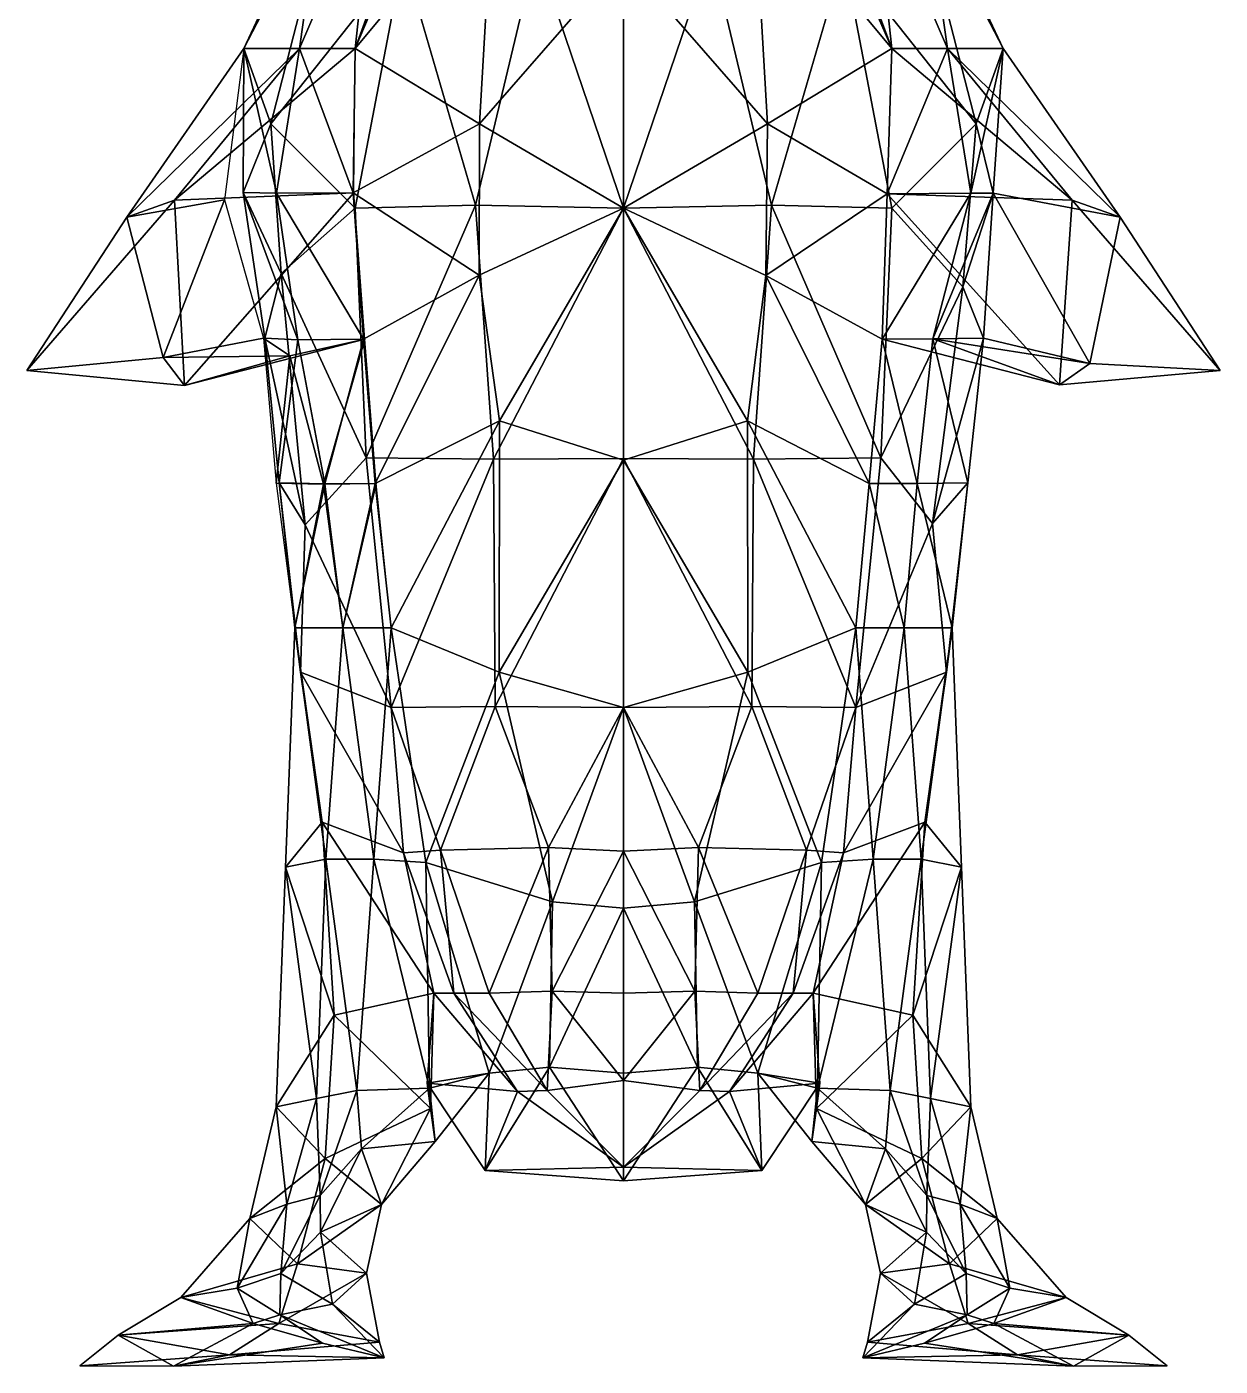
# Model space of a CAD drawing. Extents: x -5 to 5, y -8 to 10.
# Drawn here: x -4.98 to 4.98, y -7.99 to 3.18 of the extents above; entities that cross this region are included whole.
import ezdxf

# ---------------------------------------------------------------- set-up
doc = ezdxf.new("R2010")
doc.units = 0
doc.layers.add('1', color=2, linetype='CONTINUOUS')

msp = doc.modelspace()

# ---------------------------------------------------------------- linework, layer by layer
at = {"layer": '1', "color": 168}
for points in [[(-3.166667, 3, 0.333333), (-2.501215, 4.419261, 0.485037), (-2.399944, 4.477652, -0.562619)], [(-3.166667, 3, 0.333333), (-2.399944, 4.477652, -0.562619), (-2.941112, 2.370348, -1.095769)], [(-2.399944, 4.477652, -0.562619), (-1.837662, 3.764148, -1.928), (-2.941112, 2.370348, -1.095769)], [(2.941878, 2.370638, -1.095975), (1.837209, 3.764122, -1.927844), (2.400006, 4.477788, -0.562401)], [(3.166667, 3, 0.333333), (2.941878, 2.370638, -1.095975), (2.400006, 4.477788, -0.562401)], [(3.166667, 3, 0.333333), (2.400006, 4.477788, -0.562401), (2.500601, 4.419107, 0.485162)], [(-3.166667, 3, 0.333333), (-2.702919, 3, 1.178511), (-2.501215, 4.419261, 0.485037)], [(-2.239172, 3, 2.023689), (-2.082947, 4.441664, 1.402242), (-2.702919, 3, 1.178511)], [(-2.082947, 4.441664, 1.402242), (-2.501215, 4.419261, 0.485037), (-2.702919, 3, 1.178511)], [(-2.239172, 3, 2.023689), (-1.726465, 4.407849, 1.847211), (-2.082947, 4.441664, 1.402242)], [(2.239172, 3, 2.023689), (2.083221, 4.441751, 1.402607), (1.713165, 4.406116, 1.847579)], [(2.239172, 3, 2.023689), (2.702919, 3, 1.178511), (2.083221, 4.441751, 1.402607)], [(2.702919, 3, 1.178511), (2.500601, 4.419107, 0.485162), (2.083221, 4.441751, 1.402607)], [(3.166667, 3, 0.333333), (2.500601, 4.419107, 0.485162), (2.702919, 3, 1.178511)], [(-1.233493, 1.691542, -3.081655), (-1.837662, 3.764148, -1.928), (-0.729344, 3.814602, -2.609039)], [(0, 1.666667, -3.333333), (-1.233493, 1.691542, -3.081655), (-0.729344, 3.814602, -2.609039)], [(0, 1.666667, -3.333333), (-0.729344, 3.814602, -2.609039), (0, 3.755375, -2.722483)], [(0, 1.666667, -3.333333), (0.729344, 3.814602, -2.609039), (1.233202, 1.691648, -3.081416)], [(0, 1.666667, -3.333333), (0, 3.755375, -2.722483), (0.729344, 3.814602, -2.609039)], [(1.837209, 3.764122, -1.927844), (1.233202, 1.691648, -3.081416), (0.729344, 3.814602, -2.609039)], [(-2.239172, 1.666667, -2.357023), (-2.941112, 2.370348, -1.095769), (-1.837662, 3.764148, -1.928)], [(-2.239172, 1.666667, -2.357023), (-1.837662, 3.764148, -1.928), (-1.233493, 1.691542, -3.081655)], [(2.239172, 1.666667, -2.357023), (1.233202, 1.691648, -3.081416), (1.837209, 3.764122, -1.927844)], [(2.239172, 1.666667, -2.357023), (1.837209, 3.764122, -1.927844), (2.941878, 2.370638, -1.095975)], [(-3.166667, 3, 0.333333), (-3.328749, 1.736732, 0.287443), (-4.14135, 1.590813, 0.874045)], [(-3.166667, 3, 0.333333), (-4.14135, 1.590813, 0.874045), (-2.702919, 3, 1.178511)], [(-3.744084, 1.732479, 1.588561), (-2.702919, 3, 1.178511), (-4.14135, 1.590813, 0.874045)], [(-2.239172, 3, 2.023689), (-2.702919, 3, 1.178511), (-3.744084, 1.732479, 1.588561)], [(-2.239172, 3, 2.023689), (-3.744084, 1.732479, 1.588561), (-2.249846, 1.79372, 2.047014)], [(-3.166667, 3, 0.333333), (-3.171978, 1.797814, 0.336187), (-2.89564, 1.79055, 1.201447)], [(-3.166667, 3, 0.333333), (-2.941112, 2.370348, -1.095769), (-3.171978, 1.797814, 0.336187)], [(-3.166667, 3, 0.333333), (-2.89564, 1.79055, 1.201447), (-2.702919, 3, 1.178511)], [(-2.254863, 1.793861, 2.052178), (-2.702919, 3, 1.178511), (-2.89564, 1.79055, 1.201447)], [(-2.239172, 3, 2.023689), (-2.702919, 3, 1.178511), (-2.254863, 1.793861, 2.052178)], [(2.239172, 3, 2.023689), (2.19847, 1.78701, 1.987025), (3.743687, 1.732378, 1.588012)], [(2.239172, 3, 2.023689), (2.19847, 1.78701, 1.987025), (2.702919, 3, 1.178511)], [(2.702919, 3, 1.178511), (2.19847, 1.78701, 1.987025), (2.898139, 1.790659, 1.203517)], [(2.239172, 3, 2.023689), (3.743687, 1.732378, 1.588012), (2.702919, 3, 1.178511)], [(3.166667, 3, 0.333333), (2.702919, 3, 1.178511), (4.141351, 1.590712, 0.873818)], [(4.141351, 1.590712, 0.873818), (2.702919, 3, 1.178511), (3.743687, 1.732378, 1.588012)], [(3.166667, 3, 0.333333), (2.702919, 3, 1.178511), (2.898139, 1.790659, 1.203517)], [(3.166667, 3, 0.333333), (2.898139, 1.790659, 1.203517), (3.084453, 1.790872, 0.336718)], [(3.166667, 3, 0.333333), (3.084453, 1.790872, 0.336718), (2.941878, 2.370638, -1.095975)], [(3.166667, 3, 0.333333), (4.141351, 1.590712, 0.873818), (3.084453, 1.790872, 0.336718)], [(-3.171978, 1.797814, 0.336187), (-2.941112, 2.370348, -1.095769), (-2.856488, 1.12085, -1.092337)], [(-2.239172, 1.666667, -2.357023), (-2.856488, 1.12085, -1.092337), (-2.941112, 2.370348, -1.095769)], [(2.239172, 1.666667, -2.357023), (2.941878, 2.370638, -1.095975), (2.830811, 1.011269, -1.115953)], [(2.941878, 2.370638, -1.095975), (3.084453, 1.790872, 0.336718), (2.830811, 1.011269, -1.115953)], [(-3.663012, 0.1876, 1.756313), (-2.249846, 1.79372, 2.047014), (-3.744084, 1.732479, 1.588561)], [(-2.157768, 0.57402, 1.950361), (-2.249846, 1.79372, 2.047014), (-3.663012, 0.1876, 1.756313)], [(-2.991317, 0.582396, 0.339979), (-2.716744, 0.566955, 1.199496), (-3.171978, 1.797814, 0.336187)], [(-2.89564, 1.79055, 1.201447), (-3.171978, 1.797814, 0.336187), (-2.716744, 0.566955, 1.199496)], [(-2.991317, 0.582396, 0.339979), (-3.171978, 1.797814, 0.336187), (-2.856488, 1.12085, -1.092337)], [(-2.168383, 0.574239, 1.962319), (-2.254863, 1.793861, 2.052178), (-2.89564, 1.79055, 1.201447)], [(-2.168383, 0.574239, 1.962319), (-2.89564, 1.79055, 1.201447), (-2.716744, 0.566955, 1.199496)], [(2.157768, 0.57402, 1.950361), (2.898139, 1.790659, 1.203517), (2.19847, 1.78701, 1.987025)], [(2.157768, 0.57402, 1.950361), (2.580004, 0.577882, 1.145231), (2.898139, 1.790659, 1.203517)], [(3.00224, 0.581744, 0.340102), (3.084453, 1.790872, 0.336718), (2.580004, 0.577882, 1.145231)], [(3.084453, 1.790872, 0.336718), (2.898139, 1.790659, 1.203517), (2.580004, 0.577882, 1.145231)], [(3.00224, 0.581744, 0.340102), (2.830811, 1.011269, -1.115953), (3.084453, 1.790872, 0.336718)], [(3.00224, 0.581744, 0.340102), (3.084453, 1.790872, 0.336718), (3.891087, 0.369795, 0.89864)], [(4.141351, 1.590712, 0.873818), (3.891087, 0.369795, 0.89864), (3.084453, 1.790872, 0.336718)], [(-4.977139, 0.313348, 1.649152), (-3.744084, 1.732479, 1.588561), (-4.14135, 1.590813, 0.874045)], [(-4.977139, 0.313348, 1.649152), (-3.663012, 0.1876, 1.756313), (-3.744084, 1.732479, 1.588561)], [(-3.328749, 1.736732, 0.287443), (-3.840652, 0.421998, 0.948927), (-4.14135, 1.590813, 0.874045)], [(-3.00224, 0.581744, 0.340102), (-3.840652, 0.421998, 0.948927), (-3.328749, 1.736732, 0.287443)], [(-2.239172, 1.666667, -2.357023), (-1.233493, 1.691542, -3.081655), (-2.145835, -0.416519, -2.244579)], [(-2.145835, -0.416519, -2.244579), (-1.233493, 1.691542, -3.081655), (-1.083236, -0.426944, -2.98656)], [(0, 1.666667, -3.333333), (-1.083236, -0.426944, -2.98656), (-1.233493, 1.691542, -3.081655)], [(0, 1.666667, -3.333333), (1.233202, 1.691648, -3.081416), (1.083366, -0.427004, -2.986766)], [(1.233202, 1.691648, -3.081416), (2.146416, -0.416511, -2.245164), (1.083366, -0.427004, -2.986766)], [(2.239172, 1.666667, -2.357023), (2.146416, -0.416511, -2.245164), (1.233202, 1.691648, -3.081416)], [(2.157768, 0.57402, 1.950361), (3.637636, 0.191479, 1.731872), (2.19847, 1.78701, 1.987025)], [(3.743687, 1.732378, 1.588012), (2.19847, 1.78701, 1.987025), (3.637636, 0.191479, 1.731872)], [(4.977139, 0.313348, 1.649152), (3.743687, 1.732378, 1.588012), (3.637636, 0.191479, 1.731872)], [(4.977139, 0.313348, 1.649152), (4.141351, 1.590712, 0.873818), (3.743687, 1.732378, 1.588012)], [(-4.977139, 0.313348, 1.649152), (-4.14135, 1.590813, 0.874045), (-3.840652, 0.421998, 0.948927)], [(-2.239172, 1.666667, -2.357023), (-2.145835, -0.416519, -2.244579), (-2.856488, 1.12085, -1.092337)], [(0, 1.666667, -3.333333), (0, -0.422137, -3.07099), (-1.083236, -0.426944, -2.98656)], [(0, 1.666667, -3.333333), (1.083366, -0.427004, -2.986766), (0, -0.422137, -3.07099)], [(2.239172, 1.666667, -2.357023), (2.830811, 1.011269, -1.115953), (2.146416, -0.416511, -2.245164)], [(4.977139, 0.313348, 1.649152), (3.891087, 0.369795, 0.89864), (4.141351, 1.590712, 0.873818)], [(-2.991317, 0.582396, 0.339979), (-2.856488, 1.12085, -1.092337), (-2.654082, -0.974342, -0.914741)], [(-2.856488, 1.12085, -1.092337), (-2.145835, -0.416519, -2.244579), (-2.654082, -0.974342, -0.914741)], [(2.146416, -0.416511, -2.245164), (2.830811, 1.011269, -1.115953), (2.57762, -0.963162, -0.910741)], [(3.00224, 0.581744, 0.340102), (2.57762, -0.963162, -0.910741), (2.830811, 1.011269, -1.115953)], [(-3.00224, 0.581744, 0.340102), (-2.784193, 0.434225, 1.1668), (-3.840652, 0.421998, 0.948927)], [(-2.157768, 0.57402, 1.950361), (-3.663012, 0.1876, 1.756313), (-2.784193, 0.434225, 1.1668)], [(-3.00224, 0.581744, 0.340102), (-2.896571, -0.628203, 0.496002), (-2.784193, 0.434225, 1.1668)], [(-2.991317, 0.582396, 0.339979), (-2.871582, -0.625934, 0.503125), (-2.716744, 0.566955, 1.199496)], [(-2.991317, 0.582396, 0.339979), (-2.654082, -0.974342, -0.914741), (-2.871582, -0.625934, 0.503125)], [(-2.716744, 0.566955, 1.199496), (-2.871582, -0.625934, 0.503125), (-2.492204, -0.632341, 1.338265)], [(-2.157768, 0.57402, 1.950361), (-2.784193, 0.434225, 1.1668), (-2.501598, -0.635908, 1.351599)], [(-2.168383, 0.574239, 1.962319), (-2.716744, 0.566955, 1.199496), (-2.492204, -0.632341, 1.338265)], [(-2.157768, 0.57402, 1.950361), (-2.501598, -0.635908, 1.351599), (-2.062014, -0.631258, 2.011742)], [(-2.168383, 0.574239, 1.962319), (-2.492204, -0.632341, 1.338265), (-2.070878, -0.631377, 2.020697)], [(2.157768, 0.57402, 1.950361), (2.048474, -0.629657, 1.995801), (2.450091, -0.629657, 1.308514)], [(2.157768, 0.57402, 1.950361), (2.048474, -0.629657, 1.995801), (2.450091, -0.629657, 1.308514)], [(2.157768, 0.57402, 1.950361), (2.580004, 0.577882, 1.145231), (3.637636, 0.191479, 1.731872)], [(2.157768, 0.57402, 1.950361), (2.450091, -0.629657, 1.308514), (2.580004, 0.577882, 1.145231)], [(2.157768, 0.57402, 1.950361), (2.450091, -0.629657, 1.308514), (2.580004, 0.577882, 1.145231)], [(2.872327, -0.625795, 0.503384), (2.580004, 0.577882, 1.145231), (2.450091, -0.629657, 1.308514)], [(2.872327, -0.625795, 0.503384), (2.580004, 0.577882, 1.145231), (2.450091, -0.629657, 1.308514)], [(3.00224, 0.581744, 0.340102), (2.872327, -0.625795, 0.503384), (2.57762, -0.963162, -0.910741)], [(3.00224, 0.581744, 0.340102), (3.891087, 0.369795, 0.89864), (2.580004, 0.577882, 1.145231)], [(3.00224, 0.581744, 0.340102), (2.580004, 0.577882, 1.145231), (2.872327, -0.625795, 0.503384)], [(3.00224, 0.581744, 0.340102), (2.580004, 0.577882, 1.145231), (2.872327, -0.625795, 0.503384)], [(2.580004, 0.577882, 1.145231), (3.891087, 0.369795, 0.89864), (3.637636, 0.191479, 1.731872)], [(-4.977139, 0.313348, 1.649152), (-3.840652, 0.421998, 0.948927), (-3.663012, 0.1876, 1.756313)], [(-3.663012, 0.1876, 1.756313), (-3.840652, 0.421998, 0.948927), (-2.784193, 0.434225, 1.1668)], [(-2.501598, -0.635908, 1.351599), (-2.784193, 0.434225, 1.1668), (-2.896571, -0.628203, 0.496002)], [(4.977139, 0.313348, 1.649152), (3.637636, 0.191479, 1.731872), (3.891087, 0.369795, 0.89864)], [(-1.939179, -2.5, -2.041241), (-2.654082, -0.974342, -0.914741), (-2.145835, -0.416519, -2.244579)], [(-1.939179, -2.5, -2.041241), (-2.145835, -0.416519, -2.244579), (-1.083236, -0.426944, -2.98656)], [(-1.939179, -2.5, -2.041241), (-1.083236, -0.426944, -2.98656), (-1.070387, -2.489715, -2.668547)], [(-1.083236, -0.426944, -2.98656), (0, -0.422137, -3.07099), (-1.070387, -2.489715, -2.668547)], [(0, -2.5, -2.886751), (-1.070387, -2.489715, -2.668547), (0, -0.422137, -3.07099)], [(0, -2.5, -2.886751), (0, -0.422137, -3.07099), (1.070284, -2.489802, -2.668463)], [(1.070284, -2.489802, -2.668463), (0, -0.422137, -3.07099), (1.083366, -0.427004, -2.986766)], [(1.939179, -2.5, -2.041241), (1.070284, -2.489802, -2.668463), (1.083366, -0.427004, -2.986766)], [(1.939179, -2.5, -2.041241), (1.083366, -0.427004, -2.986766), (2.146416, -0.416511, -2.245164)], [(1.939179, -2.5, -2.041241), (2.146416, -0.416511, -2.245164), (2.57762, -0.963162, -0.910741)], [(-2.742414, -1.833333, 0.666667), (-2.501598, -0.635908, 1.351599), (-2.896571, -0.628203, 0.496002)], [(-2.742414, -1.833333, 0.666667), (-2.492204, -0.632341, 1.338265), (-2.871582, -0.625934, 0.503125)], [(-2.742414, -1.833333, 0.666667), (-2.871582, -0.625934, 0.503125), (-2.693812, -2.20314, -0.728881)], [(-2.693812, -2.20314, -0.728881), (-2.871582, -0.625934, 0.503125), (-2.654082, -0.974342, -0.914741)], [(-2.742414, -1.833333, 0.666667), (-2.340796, -1.833333, 1.353954), (-2.492204, -0.632341, 1.338265)], [(-2.742414, -1.833333, 0.666667), (-2.340796, -1.833333, 1.353954), (-2.501598, -0.635908, 1.351599)], [(-2.340796, -1.833333, 1.353954), (-2.062014, -0.631258, 2.011742), (-2.501598, -0.635908, 1.351599)], [(-2.070878, -0.631377, 2.020697), (-2.492204, -0.632341, 1.338265), (-2.340796, -1.833333, 1.353954)], [(-1.939179, -1.833333, 2.041241), (-2.062014, -0.631258, 2.011742), (-2.340796, -1.833333, 1.353954)], [(-1.939179, -1.833333, 2.041241), (-2.070878, -0.631377, 2.020697), (-2.340796, -1.833333, 1.353954)], [(1.939179, -1.833333, 2.041241), (2.340796, -1.833333, 1.353954), (2.048474, -0.629657, 1.995801)], [(1.939179, -1.833333, 2.041241), (2.340796, -1.833333, 1.353954), (2.048474, -0.629657, 1.995801)], [(2.450091, -0.629657, 1.308514), (2.048474, -0.629657, 1.995801), (2.340796, -1.833333, 1.353954)], [(2.450091, -0.629657, 1.308514), (2.048474, -0.629657, 1.995801), (2.340796, -1.833333, 1.353954)], [(2.742414, -1.833333, 0.666667), (2.450091, -0.629657, 1.308514), (2.340796, -1.833333, 1.353954)], [(2.742414, -1.833333, 0.666667), (2.450091, -0.629657, 1.308514), (2.340796, -1.833333, 1.353954)], [(2.742414, -1.833333, 0.666667), (2.872327, -0.625795, 0.503384), (2.450091, -0.629657, 1.308514)], [(2.742414, -1.833333, 0.666667), (2.872327, -0.625795, 0.503384), (2.450091, -0.629657, 1.308514)], [(2.57762, -0.963162, -0.910741), (2.872327, -0.625795, 0.503384), (2.694449, -2.203377, -0.728752)], [(2.742414, -1.833333, 0.666667), (2.694449, -2.203377, -0.728752), (2.872327, -0.625795, 0.503384)], [(-1.939179, -2.5, -2.041241), (-2.693812, -2.20314, -0.728881), (-2.654082, -0.974342, -0.914741)], [(1.939179, -2.5, -2.041241), (2.57762, -0.963162, -0.910741), (2.694449, -2.203377, -0.728752)], [(-2.742414, -1.833333, 0.666667), (-2.819129, -3.831985, 0.808624), (-2.482739, -3.763224, 0.962285)], [(-2.742414, -1.833333, 0.666667), (-2.819129, -3.831985, 0.808624), (-2.482739, -3.763224, 0.962285)], [(-2.742414, -1.833333, 0.666667), (-2.51406, -3.454761, -0.631239), (-2.819129, -3.831985, 0.808624)], [(-2.742414, -1.833333, 0.666667), (-2.482739, -3.763224, 0.962285), (-2.340796, -1.833333, 1.353954)], [(-2.742414, -1.833333, 0.666667), (-2.482739, -3.763224, 0.962285), (-2.340796, -1.833333, 1.353954)], [(-2.742414, -1.833333, 0.666667), (-2.693812, -2.20314, -0.728881), (-2.51406, -3.454761, -0.631239)], [(-2.482739, -3.763224, 0.962285), (-2.081122, -3.763224, 1.649572), (-2.340796, -1.833333, 1.353954)], [(-2.482739, -3.763224, 0.962285), (-2.081122, -3.763224, 1.649572), (-2.340796, -1.833333, 1.353954)], [(-1.939179, -1.833333, 2.041241), (-2.340796, -1.833333, 1.353954), (-2.081122, -3.763224, 1.649572)], [(-1.939179, -1.833333, 2.041241), (-2.340796, -1.833333, 1.353954), (-2.081122, -3.763224, 1.649572)], [(-1.939179, -1.833333, 2.041241), (-2.081122, -3.763224, 1.649572), (-1.649788, -3.79171, 1.826231)], [(1.939179, -1.833333, 2.041241), (1.650396, -3.791801, 1.826768), (2.081122, -3.763224, 1.649572)], [(1.939179, -1.833333, 2.041241), (2.081122, -3.763224, 1.649572), (2.340796, -1.833333, 1.353954)], [(1.939179, -1.833333, 2.041241), (2.081122, -3.763224, 1.649572), (2.340796, -1.833333, 1.353954)], [(2.340796, -1.833333, 1.353954), (2.081122, -3.763224, 1.649572), (2.482739, -3.763224, 0.962285)], [(2.340796, -1.833333, 1.353954), (2.081122, -3.763224, 1.649572), (2.482739, -3.763224, 0.962285)], [(2.742414, -1.833333, 0.666667), (2.340796, -1.833333, 1.353954), (2.482739, -3.763224, 0.962285)], [(2.742414, -1.833333, 0.666667), (2.340796, -1.833333, 1.353954), (2.482739, -3.763224, 0.962285)], [(2.742414, -1.833333, 0.666667), (2.482739, -3.763224, 0.962285), (2.819129, -3.831985, 0.808624)], [(2.742414, -1.833333, 0.666667), (2.482739, -3.763224, 0.962285), (2.819129, -3.831985, 0.808624)], [(2.742414, -1.833333, 0.666667), (2.51434, -3.45497, -0.630789), (2.694449, -2.203377, -0.728752)], [(2.742414, -1.833333, 0.666667), (2.819129, -3.831985, 0.808624), (2.51434, -3.45497, -0.630789)], [(-1.939179, -2.5, -2.041241), (-1.835776, -3.710322, -2.054069), (-2.693812, -2.20314, -0.728881)], [(-2.51406, -3.454761, -0.631239), (-2.693812, -2.20314, -0.728881), (-1.835776, -3.710322, -2.054069)], [(1.939179, -2.5, -2.041241), (2.694449, -2.203377, -0.728752), (1.835601, -3.710307, -2.053942)], [(2.694449, -2.203377, -0.728752), (2.51434, -3.45497, -0.630789), (1.835601, -3.710307, -2.053942)], [(-1.939179, -2.5, -2.041241), (-1.070387, -2.489715, -2.668547), (-1.526766, -3.688759, -2.614552)], [(-1.939179, -2.5, -2.041241), (-1.526766, -3.688759, -2.614552), (-1.835776, -3.710322, -2.054069)], [(-1.526766, -3.688759, -2.614552), (-1.070387, -2.489715, -2.668547), (-0.626191, -3.667699, -3.132145)], [(0, -2.5, -2.886751), (-0.626191, -3.667699, -3.132145), (-1.070387, -2.489715, -2.668547)], [(0, -2.5, -2.886751), (0, -3.698341, -3.247876), (-0.626191, -3.667699, -3.132145)], [(0, -2.5, -2.886751), (1.070284, -2.489802, -2.668463), (0.626191, -3.667699, -3.132145)], [(0, -2.5, -2.886751), (0.626191, -3.667699, -3.132145), (0, -3.698341, -3.247876)], [(1.070284, -2.489802, -2.668463), (1.526543, -3.68874, -2.614377), (0.626191, -3.667699, -3.132145)], [(1.939179, -2.5, -2.041241), (1.526543, -3.68874, -2.614377), (1.070284, -2.489802, -2.668463)], [(1.939179, -2.5, -2.041241), (1.835601, -3.710307, -2.053942), (1.526543, -3.68874, -2.614377)], [(-2.819129, -3.831985, 0.808624), (-2.51406, -3.454761, -0.631239), (-2.413614, -5.067268, -0.28344)], [(-1.583333, -4.883545, -2), (-2.413614, -5.067268, -0.28344), (-2.51406, -3.454761, -0.631239)], [(-1.583333, -4.883545, -2), (-2.51406, -3.454761, -0.631239), (-1.835776, -3.710322, -2.054069)], [(1.583333, -4.883545, -2), (1.835601, -3.710307, -2.053942), (2.51434, -3.45497, -0.630789)], [(1.583333, -4.883545, -2), (2.51434, -3.45497, -0.630789), (2.413614, -5.067268, -0.28344)], [(2.51434, -3.45497, -0.630789), (2.819129, -3.831985, 0.808624), (2.413614, -5.067268, -0.28344)], [(-1.119586, -4.883545, -3.178511), (-1.526766, -3.688759, -2.614552), (-0.626191, -3.667699, -3.132145)], [(-1.119586, -4.883545, -3.178511), (-0.626191, -3.667699, -3.132145), (-0.596194, -4.864511, -3.517968)], [(-0.626191, -3.667699, -3.132145), (0, -3.698341, -3.247876), (-0.596194, -4.864511, -3.517968)], [(0.596194, -4.864511, -3.517968), (0, -3.698341, -3.247876), (0.626191, -3.667699, -3.132145)], [(1.119586, -4.883545, -3.178511), (0.596194, -4.864511, -3.517968), (0.626191, -3.667699, -3.132145)], [(1.119586, -4.883545, -3.178511), (0.626191, -3.667699, -3.132145), (1.526543, -3.68874, -2.614377)], [(-2.819129, -3.831985, 0.808624), (-2.559455, -5.761876, 1.104242), (-2.482739, -3.763224, 0.962285)], [(-2.819129, -3.831985, 0.808624), (-2.559455, -5.761876, 1.104242), (-2.482739, -3.763224, 0.962285)], [(-2.223065, -5.693115, 1.257903), (-2.482739, -3.763224, 0.962285), (-2.559455, -5.761876, 1.104242)], [(-2.223065, -5.693115, 1.257903), (-2.482739, -3.763224, 0.962285), (-2.559455, -5.761876, 1.104242)], [(-2.223065, -5.693115, 1.257903), (-2.081122, -3.763224, 1.649572), (-2.482739, -3.763224, 0.962285)], [(-2.223065, -5.693115, 1.257903), (-2.081122, -3.763224, 1.649572), (-2.482739, -3.763224, 0.962285)], [(-2.223065, -5.693115, 1.257903), (-1.618265, -5.675673, 1.172062), (-2.081122, -3.763224, 1.649572)], [(-1.649788, -3.79171, 1.826231), (-2.081122, -3.763224, 1.649572), (-1.618265, -5.675673, 1.172062)], [(-1.835776, -3.710322, -2.054069), (-1.526766, -3.688759, -2.614552), (-1.414934, -4.881032, -2.633407)], [(-1.583333, -4.883545, -2), (-1.835776, -3.710322, -2.054069), (-1.414934, -4.881032, -2.633407)], [(-1.119586, -5.550211, 1.178511), (-1.649788, -3.79171, 1.826231), (-1.618265, -5.675673, 1.172062)], [(-1.119586, -4.883545, -3.178511), (-1.414934, -4.881032, -2.633407), (-1.526766, -3.688759, -2.614552)], [(0, -4.883545, -3.666667), (-0.596194, -4.864511, -3.517968), (0, -3.698341, -3.247876)], [(0, -4.883545, -3.666667), (0, -3.698341, -3.247876), (0.596194, -4.864511, -3.517968)], [(1.119586, -4.883545, -3.178511), (1.526543, -3.68874, -2.614377), (1.414934, -4.881032, -2.633407)], [(1.119586, -5.550211, 1.178511), (1.618265, -5.675673, 1.172062), (1.650396, -3.791801, 1.826768)], [(1.414934, -4.881032, -2.633407), (1.526543, -3.68874, -2.614377), (1.835601, -3.710307, -2.053942)], [(1.583333, -4.883545, -2), (1.414934, -4.881032, -2.633407), (1.835601, -3.710307, -2.053942)], [(2.223065, -5.693115, 1.257903), (2.081122, -3.763224, 1.649572), (1.618265, -5.675673, 1.172062)], [(1.618265, -5.675673, 1.172062), (2.081122, -3.763224, 1.649572), (1.650396, -3.791801, 1.826768)], [(2.223065, -5.693115, 1.257903), (2.482739, -3.763224, 0.962285), (2.081122, -3.763224, 1.649572)], [(2.223065, -5.693115, 1.257903), (2.482739, -3.763224, 0.962285), (2.081122, -3.763224, 1.649572)], [(2.223065, -5.693115, 1.257903), (2.559455, -5.761876, 1.104242), (2.482739, -3.763224, 0.962285)], [(2.223065, -5.693115, 1.257903), (2.559455, -5.761876, 1.104242), (2.482739, -3.763224, 0.962285)], [(2.482739, -3.763224, 0.962285), (2.559455, -5.761876, 1.104242), (2.819129, -3.831985, 0.808624)], [(2.559455, -5.761876, 1.104242), (2.819129, -3.831985, 0.808624), (2.482739, -3.763224, 0.962285)], [(-2.895845, -5.830637, 0.950582), (-2.559455, -5.761876, 1.104242), (-2.819129, -3.831985, 0.808624)], [(-2.895845, -5.830637, 0.950582), (-2.559455, -5.761876, 1.104242), (-2.819129, -3.831985, 0.808624)], [(-2.895845, -5.830637, 0.950582), (-2.819129, -3.831985, 0.808624), (-2.413614, -5.067268, -0.28344)], [(2.895845, -5.830637, 0.950582), (2.413614, -5.067268, -0.28344), (2.819129, -3.831985, 0.808624)], [(2.895845, -5.830637, 0.950582), (2.819129, -3.831985, 0.808624), (2.559455, -5.761876, 1.104242)], [(2.895845, -5.830637, 0.950582), (2.819129, -3.831985, 0.808624), (2.559455, -5.761876, 1.104242)], [(-1.583333, -4.883545, -2), (-1.611204, -5.844782, -0.57987), (-2.413614, -5.067268, -0.28344)], [(-1.583333, -4.883545, -2), (-1.636752, -5.633355, -0.321303), (-1.611204, -5.844782, -0.57987)], [(-1.583333, -4.883545, -2), (-0.884268, -5.702005, -3.028653), (-1.636752, -5.633355, -0.321303)], [(-1.583333, -4.883545, -2), (-1.414934, -4.881032, -2.633407), (-0.884268, -5.702005, -3.028653)], [(-1.119586, -4.883545, -3.178511), (-0.637253, -5.69352, -3.597838), (-1.414934, -4.881032, -2.633407)], [(-0.884268, -5.702005, -3.028653), (-1.414934, -4.881032, -2.633407), (-0.637253, -5.69352, -3.597838)], [(-1.119586, -4.883545, -3.178511), (-0.596194, -4.864511, -3.517968), (-0.637253, -5.69352, -3.597838)], [(-0.637253, -5.69352, -3.597838), (-0.596194, -4.864511, -3.517968), (0, -5.611887, -3.944015)], [(0, -4.883545, -3.666667), (0, -5.611887, -3.944015), (-0.596194, -4.864511, -3.517968)], [(0, -4.883545, -3.666667), (0.596194, -4.864511, -3.517968), (0, -5.611887, -3.944015)], [(0, -5.611887, -3.944015), (0.596194, -4.864511, -3.517968), (0.637253, -5.69352, -3.597838)], [(1.119586, -4.883545, -3.178511), (0.637253, -5.69352, -3.597838), (0.596194, -4.864511, -3.517968)], [(1.119586, -4.883545, -3.178511), (1.414934, -4.881032, -2.633407), (0.637253, -5.69352, -3.597838)], [(0.637253, -5.69352, -3.597838), (1.414934, -4.881032, -2.633407), (0.884268, -5.702005, -3.028653)], [(1.583333, -4.883545, -2), (0.884268, -5.702005, -3.028653), (1.414934, -4.881032, -2.633407)], [(1.583333, -4.883545, -2), (1.636752, -5.633355, -0.321303), (0.884268, -5.702005, -3.028653)], [(1.583333, -4.883545, -2), (1.611204, -5.844782, -0.57987), (1.636752, -5.633355, -0.321303)], [(1.583333, -4.883545, -2), (2.413614, -5.067268, -0.28344), (1.611204, -5.844782, -0.57987)], [(-2.895845, -5.830637, 0.950582), (-2.413614, -5.067268, -0.28344), (-2.487432, -6.260419, 0.827774)], [(-1.611204, -5.844782, -0.57987), (-2.487432, -6.260419, 0.827774), (-2.413614, -5.067268, -0.28344)], [(2.487432, -6.260419, 0.827774), (1.611204, -5.844782, -0.57987), (2.413614, -5.067268, -0.28344)], [(2.895845, -5.830637, 0.950582), (2.487432, -6.260419, 0.827774), (2.413614, -5.067268, -0.28344)], [(-1.119586, -5.550211, 1.178511), (-1.570329, -6.11974, 0.723271), (-1.636752, -5.633355, -0.321303)], [(-1.119586, -5.550211, 1.178511), (-1.636752, -5.633355, -0.321303), (-1.155153, -6.361574, -1.211486)], [(-1.119586, -5.550211, 1.178511), (-1.618265, -5.675673, 1.172062), (-1.570329, -6.11974, 0.723271)], [(1.119586, -5.550211, 1.178511), (1.636752, -5.633355, -0.321303), (1.570329, -6.11974, 0.723271)], [(1.119586, -5.550211, 1.178511), (1.570329, -6.11974, 0.723271), (1.618265, -5.675673, 1.172062)], [(1.119586, -5.550211, 1.178511), (1.155153, -6.361574, -1.211486), (1.636752, -5.633355, -0.321303)], [(-2.223065, -5.693115, 1.257903), (-2.185089, -6.180517, 1.060431), (-1.618265, -5.675673, 1.172062)], [(-1.618265, -5.675673, 1.172062), (-2.185089, -6.180517, 1.060431), (-1.570329, -6.11974, 0.723271)], [(-1.636752, -5.633355, -0.321303), (-1.570329, -6.11974, 0.723271), (-1.611204, -5.844782, -0.57987)], [(-1.155153, -6.361574, -1.211486), (-1.636752, -5.633355, -0.321303), (-0.884268, -5.702005, -3.028653)], [(0, -6.333333, -4), (-0.884268, -5.702005, -3.028653), (-0.637253, -5.69352, -3.597838)], [(0, -6.333333, -4), (-0.637253, -5.69352, -3.597838), (0, -5.611887, -3.944015)], [(0, -6.333333, -4), (0, -5.611887, -3.944015), (0.637253, -5.69352, -3.597838)], [(0, -6.333333, -4), (0.637253, -5.69352, -3.597838), (0.884268, -5.702005, -3.028653)], [(0.884268, -5.702005, -3.028653), (1.636752, -5.633355, -0.321303), (1.155153, -6.361574, -1.211486)], [(1.611204, -5.844782, -0.57987), (1.570329, -6.11974, 0.723271), (1.636752, -5.633355, -0.321303)], [(1.570329, -6.11974, 0.723271), (2.185089, -6.180517, 1.060431), (1.618265, -5.675673, 1.172062)], [(2.223065, -5.693115, 1.257903), (1.618265, -5.675673, 1.172062), (2.185089, -6.180517, 1.060431)], [(0, -6.333333, -4), (-1.155153, -6.361574, -1.211486), (-0.884268, -5.702005, -3.028653)], [(0, -6.333333, -4), (0.884268, -5.702005, -3.028653), (1.155153, -6.361574, -1.211486)], [(-2.018574, -6.646581, 0.761948), (-2.487432, -6.260419, 0.827774), (-1.611204, -5.844782, -0.57987)], [(-2.018574, -6.646581, 0.761948), (-1.611204, -5.844782, -0.57987), (-1.570329, -6.11974, 0.723271)], [(2.018574, -6.646581, 0.761948), (1.570329, -6.11974, 0.723271), (1.611204, -5.844782, -0.57987)], [(2.018574, -6.646581, 0.761948), (1.611204, -5.844782, -0.57987), (2.487432, -6.260419, 0.827774)], [(-2.018574, -6.646581, 0.761948), (-1.570329, -6.11974, 0.723271), (-2.185089, -6.180517, 1.060431)], [(2.018574, -6.646581, 0.761948), (2.185089, -6.180517, 1.060431), (1.570329, -6.11974, 0.723271)]]:
    msp.add_3dface(points, dxfattribs=at)
at = {"layer": '1', "color": 254}
for points in [[(-2.239172, 3, 2.023689), (-1.083643, 4.387888, 2.188927), (-1.628186, 4.435614, 2.097424)], [(-2.239172, 3, 2.023689), (-1.628186, 4.435614, 2.097424), (-1.726465, 4.407849, 1.847211)], [(-2.239172, 3, 2.023689), (-1.202178, 2.371201, 2.914363), (-1.083643, 4.387888, 2.188927)], [(-1.202178, 2.371201, 2.914363), (0.000378, 3.749905, 2.771959), (-1.083643, 4.387888, 2.188927)], [(0.000378, 3.749905, 2.771959), (1.202313, 2.370802, 2.913374), (1.08431, 4.388144, 2.189326)], [(2.239172, 3, 2.023689), (1.615934, 4.433737, 2.076508), (1.08431, 4.388144, 2.189326)], [(2.239172, 3, 2.023689), (1.08431, 4.388144, 2.189326), (1.202313, 2.370802, 2.913374)], [(2.239172, 3, 2.023689), (1.713165, 4.406116, 1.847579), (1.615934, 4.433737, 2.076508)], [(0, 1.666667, 3.333333), (0.000378, 3.749905, 2.771959), (-1.202178, 2.371201, 2.914363)], [(0, 1.666667, 3.333333), (1.202313, 2.370802, 2.913374), (0.000378, 3.749905, 2.771959)], [(-2.239172, 3, 2.023689), (-2.254863, 1.793861, 2.052178), (-1.202178, 2.371201, 2.914363)], [(2.239172, 3, 2.023689), (1.202313, 2.370802, 2.913374), (2.19847, 1.78701, 1.987025)], [(-1.202178, 2.371201, 2.914363), (-2.254863, 1.793861, 2.052178), (-1.204611, 1.10645, 2.906881)], [(0, 1.666667, 3.333333), (-1.202178, 2.371201, 2.914363), (-1.204611, 1.10645, 2.906881)], [(0, 1.666667, 3.333333), (1.186479, 1.104635, 2.890564), (1.202313, 2.370802, 2.913374)], [(2.19847, 1.78701, 1.987025), (1.202313, 2.370802, 2.913374), (1.186479, 1.104635, 2.890564)], [(-2.168383, 0.574239, 1.962319), (-1.204611, 1.10645, 2.906881), (-2.254863, 1.793861, 2.052178)], [(2.157768, 0.57402, 1.950361), (2.19847, 1.78701, 1.987025), (1.186479, 1.104635, 2.890564)], [(0, 1.666667, 3.333333), (-1.204611, 1.10645, 2.906881), (-1.034959, -0.108362, 2.925894)], [(0, 1.666667, 3.333333), (-1.034959, -0.108362, 2.925894), (0.000099, -0.436451, 3.26557)], [(0, 1.666667, 3.333333), (1.035222, -0.108027, 2.92479), (1.186479, 1.104635, 2.890564)], [(0, 1.666667, 3.333333), (0.000099, -0.436451, 3.26557), (1.035222, -0.108027, 2.92479)], [(-2.168383, 0.574239, 1.962319), (-2.070878, -0.631377, 2.020697), (-1.204611, 1.10645, 2.906881)], [(-1.204611, 1.10645, 2.906881), (-2.070878, -0.631377, 2.020697), (-1.034959, -0.108362, 2.925894)], [(2.048474, -0.629657, 1.995801), (1.186479, 1.104635, 2.890564), (1.035222, -0.108027, 2.92479)], [(2.157768, 0.57402, 1.950361), (1.186479, 1.104635, 2.890564), (2.048474, -0.629657, 1.995801)], [(-1.939179, -1.833333, 2.041241), (-1.034959, -0.108362, 2.925894), (-2.070878, -0.631377, 2.020697)], [(-1.939179, -1.833333, 2.041241), (-1.035914, -2.205139, 2.641232), (-1.034959, -0.108362, 2.925894)], [(-1.035914, -2.205139, 2.641232), (0.000099, -0.436451, 3.26557), (-1.034959, -0.108362, 2.925894)], [(1.035222, -0.108027, 2.92479), (0.000099, -0.436451, 3.26557), (1.036195, -2.205115, 2.641602)], [(1.939179, -1.833333, 2.041241), (2.048474, -0.629657, 1.995801), (1.035222, -0.108027, 2.92479)], [(1.939179, -1.833333, 2.041241), (1.035222, -0.108027, 2.92479), (1.036195, -2.205115, 2.641602)], [(0, -2.5, 2.886751), (0.000099, -0.436451, 3.26557), (-1.035914, -2.205139, 2.641232)], [(0, -2.5, 2.886751), (1.036195, -2.205115, 2.641602), (0.000099, -0.436451, 3.26557)], [(-1.939179, -1.833333, 2.041241), (-1.649788, -3.79171, 1.826231), (-1.035914, -2.205139, 2.641232)], [(1.939179, -1.833333, 2.041241), (1.036195, -2.205115, 2.641602), (1.650396, -3.791801, 1.826768)], [(-1.035914, -2.205139, 2.641232), (-1.649788, -3.79171, 1.826231), (-0.591619, -4.121281, 2.219646)], [(0, -2.5, 2.886751), (-1.035914, -2.205139, 2.641232), (-0.591619, -4.121281, 2.219646)], [(0, -2.5, 2.886751), (0.591619, -4.121281, 2.219646), (1.036195, -2.205115, 2.641602)], [(1.650396, -3.791801, 1.826768), (1.036195, -2.205115, 2.641602), (0.591619, -4.121281, 2.219646)], [(0, -2.5, 2.886751), (-0.591619, -4.121281, 2.219646), (0, -4.174138, 2.493325)], [(0, -2.5, 2.886751), (0, -4.174138, 2.493325), (0.591619, -4.121281, 2.219646)], [(-1.119586, -5.550211, 1.178511), (-0.591619, -4.121281, 2.219646), (-1.649788, -3.79171, 1.826231)], [(1.119586, -5.550211, 1.178511), (1.650396, -3.791801, 1.826768), (0.591619, -4.121281, 2.219646)], [(-1.119586, -5.550211, 1.178511), (-0.618405, -5.500267, 1.480168), (-0.591619, -4.121281, 2.219646)], [(-0.618405, -5.500267, 1.480168), (0, -4.174138, 2.493325), (-0.591619, -4.121281, 2.219646)], [(0.591619, -4.121281, 2.219646), (0, -4.174138, 2.493325), (0.618405, -5.500267, 1.480168)], [(1.119586, -5.550211, 1.178511), (0.591619, -4.121281, 2.219646), (0.618405, -5.500267, 1.480168)], [(0, -5.550211, 1.666667), (0, -4.174138, 2.493325), (-0.618405, -5.500267, 1.480168)], [(0, -5.550211, 1.666667), (0.618405, -5.500267, 1.480168), (0, -4.174138, 2.493325)], [(-1.119586, -5.550211, 1.178511), (-1.155153, -6.361574, -1.211486), (-0.618405, -5.500267, 1.480168)], [(0, -6.447725, -1.028398), (-0.618405, -5.500267, 1.480168), (-1.155153, -6.361574, -1.211486)], [(0, -5.550211, 1.666667), (-0.618405, -5.500267, 1.480168), (0, -6.447725, -1.028398)], [(0, -5.550211, 1.666667), (0, -6.447725, -1.028398), (0.618405, -5.500267, 1.480168)], [(1.155153, -6.361574, -1.211486), (0.618405, -5.500267, 1.480168), (0, -6.447725, -1.028398)], [(1.119586, -5.550211, 1.178511), (0.618405, -5.500267, 1.480168), (1.155153, -6.361574, -1.211486)], [(0, -6.333333, -4), (0, -6.447725, -1.028398), (-1.155153, -6.361574, -1.211486)], [(0, -6.333333, -4), (1.155153, -6.361574, -1.211486), (0, -6.447725, -1.028398)]]:
    msp.add_3dface(points, dxfattribs=at)
at = {"layer": '1', "color": 31}
for points in [[(-2.223065, -5.693115, 1.257903), (-2.559455, -5.761876, 1.104242), (-2.528876, -6.57131, 1.517277)], [(-2.223065, -5.693115, 1.257903), (-2.528876, -6.57131, 1.517277), (-2.185089, -6.180517, 1.060431)], [(2.223065, -5.693115, 1.257903), (2.185089, -6.180517, 1.060431), (2.528876, -6.57131, 1.517277)], [(2.223065, -5.693115, 1.257903), (2.528876, -6.57131, 1.517277), (2.559455, -5.761876, 1.104242)], [(-2.895845, -5.830637, 0.950582), (-2.808019, -6.642211, 1.48739), (-2.559455, -5.761876, 1.104242)], [(-2.528876, -6.57131, 1.517277), (-2.559455, -5.761876, 1.104242), (-2.808019, -6.642211, 1.48739)], [(2.559455, -5.761876, 1.104242), (2.528876, -6.57131, 1.517277), (2.808019, -6.642211, 1.48739)], [(2.895845, -5.830637, 0.950582), (2.559455, -5.761876, 1.104242), (2.808019, -6.642211, 1.48739)], [(-2.895845, -5.830637, 0.950582), (-3.117713, -6.760974, 1.613585), (-2.808019, -6.642211, 1.48739)], [(-2.895845, -5.830637, 0.950582), (-2.487432, -6.260419, 0.827774), (-3.117713, -6.760974, 1.613585)], [(2.895845, -5.830637, 0.950582), (3.117713, -6.760974, 1.613585), (2.487432, -6.260419, 0.827774)], [(2.895845, -5.830637, 0.950582), (2.808019, -6.642211, 1.48739), (3.117713, -6.760974, 1.613585)], [(-2.185089, -6.180517, 1.060431), (-2.528876, -6.57131, 1.517277), (-2.526697, -6.876132, 1.48115)], [(-2.018574, -6.646581, 0.761948), (-2.185089, -6.180517, 1.060431), (-2.526697, -6.876132, 1.48115)], [(2.018574, -6.646581, 0.761948), (2.526697, -6.876132, 1.48115), (2.185089, -6.180517, 1.060431)], [(2.526697, -6.876132, 1.48115), (2.528876, -6.57131, 1.517277), (2.185089, -6.180517, 1.060431)], [(-3.117713, -6.760974, 1.613585), (-2.487432, -6.260419, 0.827774), (-2.720172, -7.13975, 1.622724)], [(-2.018574, -6.646581, 0.761948), (-2.720172, -7.13975, 1.622724), (-2.487432, -6.260419, 0.827774)], [(2.018574, -6.646581, 0.761948), (2.487432, -6.260419, 0.827774), (2.720172, -7.13975, 1.622724)], [(2.487432, -6.260419, 0.827774), (3.117713, -6.760974, 1.613585), (2.720172, -7.13975, 1.622724)], [(-2.859064, -7.220626, 2.226521), (-2.526697, -6.876132, 1.48115), (-2.528876, -6.57131, 1.517277)], [(-2.859064, -7.220626, 2.226521), (-2.528876, -6.57131, 1.517277), (-2.808019, -6.642211, 1.48739)], [(2.859064, -7.220626, 2.226521), (2.528876, -6.57131, 1.517277), (2.526697, -6.876132, 1.48115)], [(2.859064, -7.220626, 2.226521), (2.808019, -6.642211, 1.48739), (2.528876, -6.57131, 1.517277)], [(-2.859064, -7.220626, 2.226521), (-2.808019, -6.642211, 1.48739), (-3.221902, -7.342265, 2.39852)], [(-3.117713, -6.760974, 1.613585), (-3.221902, -7.342265, 2.39852), (-2.808019, -6.642211, 1.48739)], [(-2.018574, -6.646581, 0.761948), (-2.144299, -7.219435, 1.294923), (-2.720172, -7.13975, 1.622724)], [(-2.018574, -6.646581, 0.761948), (-2.526697, -6.876132, 1.48115), (-2.144299, -7.219435, 1.294923)], [(2.018574, -6.646581, 0.761948), (2.144299, -7.219435, 1.294923), (2.526697, -6.876132, 1.48115)], [(2.018574, -6.646581, 0.761948), (2.720172, -7.13975, 1.622724), (2.144299, -7.219435, 1.294923)], [(2.859064, -7.220626, 2.226521), (3.221902, -7.342265, 2.39852), (2.808019, -6.642211, 1.48739)], [(3.221902, -7.342265, 2.39852), (3.117713, -6.760974, 1.613585), (2.808019, -6.642211, 1.48739)], [(-3.691432, -7.422593, 2.452826), (-3.221902, -7.342265, 2.39852), (-3.117713, -6.760974, 1.613585)], [(-3.691432, -7.422593, 2.452826), (-3.117713, -6.760974, 1.613585), (-2.720172, -7.13975, 1.622724)], [(3.691432, -7.422593, 2.452826), (2.720172, -7.13975, 1.622724), (3.117713, -6.760974, 1.613585)], [(3.691432, -7.422593, 2.452826), (3.117713, -6.760974, 1.613585), (3.221902, -7.342265, 2.39852)], [(-2.859064, -7.220626, 2.226521), (-2.426124, -7.476997, 2.09502), (-2.526697, -6.876132, 1.48115)], [(-2.526697, -6.876132, 1.48115), (-2.426124, -7.476997, 2.09502), (-2.144299, -7.219435, 1.294923)], [(2.144299, -7.219435, 1.294923), (2.426124, -7.476997, 2.09502), (2.526697, -6.876132, 1.48115)], [(2.859064, -7.220626, 2.226521), (2.526697, -6.876132, 1.48115), (2.426124, -7.476997, 2.09502)], [(-3.691432, -7.422593, 2.452826), (-2.720172, -7.13975, 1.622724), (-2.875191, -7.636927, 2.163626)], [(-2.144299, -7.219435, 1.294923), (-2.875191, -7.636927, 2.163626), (-2.720172, -7.13975, 1.622724)], [(2.875191, -7.636927, 2.163626), (2.144299, -7.219435, 1.294923), (2.720172, -7.13975, 1.622724)], [(3.691432, -7.422593, 2.452826), (2.875191, -7.636927, 2.163626), (2.720172, -7.13975, 1.622724)], [(-2.859064, -7.220626, 2.226521), (-3.221902, -7.342265, 2.39852), (-2.865908, -7.566369, 3.332201)], [(-2.034466, -7.792618, 1.913953), (-2.875191, -7.636927, 2.163626), (-2.144299, -7.219435, 1.294923)], [(-2.859064, -7.220626, 2.226521), (-2.865908, -7.566369, 3.332201), (-2.426124, -7.476997, 2.09502)], [(-2.034466, -7.792618, 1.913953), (-2.144299, -7.219435, 1.294923), (-2.426124, -7.476997, 2.09502)], [(2.034466, -7.792618, 1.913953), (2.426124, -7.476997, 2.09502), (2.144299, -7.219435, 1.294923)], [(2.034466, -7.792618, 1.913953), (2.144299, -7.219435, 1.294923), (2.875191, -7.636927, 2.163626)], [(2.859064, -7.220626, 2.226521), (2.426124, -7.476997, 2.09502), (2.865908, -7.566369, 3.332201)], [(2.859064, -7.220626, 2.226521), (2.865908, -7.566369, 3.332201), (3.221902, -7.342265, 2.39852)], [(-3.691432, -7.422593, 2.452826), (-3.089839, -7.637536, 3.483634), (-3.221902, -7.342265, 2.39852)], [(-2.865908, -7.566369, 3.332201), (-3.221902, -7.342265, 2.39852), (-3.089839, -7.637536, 3.483634)], [(3.221902, -7.342265, 2.39852), (2.865908, -7.566369, 3.332201), (3.089839, -7.637536, 3.483634)], [(3.691432, -7.422593, 2.452826), (3.221902, -7.342265, 2.39852), (3.089839, -7.637536, 3.483634)], [(-3.691432, -7.422593, 2.452826), (-4.214136, -7.736073, 3.059867), (-3.089839, -7.637536, 3.483634)], [(-3.691432, -7.422593, 2.452826), (-2.875191, -7.636927, 2.163626), (-4.214136, -7.736073, 3.059867)], [(-2.865908, -7.566369, 3.332201), (-1.997508, -7.924992, 3.339189), (-2.426124, -7.476997, 2.09502)], [(-2.034466, -7.792618, 1.913953), (-2.426124, -7.476997, 2.09502), (-1.997508, -7.924992, 3.339189)], [(2.034466, -7.792618, 1.913953), (1.997508, -7.924992, 3.339189), (2.426124, -7.476997, 2.09502)], [(2.426124, -7.476997, 2.09502), (1.997508, -7.924992, 3.339189), (2.865908, -7.566369, 3.332201)], [(3.691432, -7.422593, 2.452826), (4.214136, -7.736073, 3.059867), (2.875191, -7.636927, 2.163626)], [(3.691432, -7.422593, 2.452826), (3.089839, -7.637536, 3.483634), (4.214136, -7.736073, 3.059867)], [(-2.510233, -7.802428, 4.545553), (-2.865908, -7.566369, 3.332201), (-3.089839, -7.637536, 3.483634)], [(-2.510233, -7.802428, 4.545553), (-1.997508, -7.924992, 3.339189), (-2.865908, -7.566369, 3.332201)], [(2.510233, -7.802428, 4.545553), (2.865908, -7.566369, 3.332201), (1.997508, -7.924992, 3.339189)], [(2.510233, -7.802428, 4.545553), (3.089839, -7.637536, 3.483634), (2.865908, -7.566369, 3.332201)], [(-2.875191, -7.636927, 2.163626), (-3.286695, -7.899106, 2.831579), (-4.214136, -7.736073, 3.059867)], [(-4.214136, -7.736073, 3.059867), (-3.753794, -7.994578, 4.566191), (-3.089839, -7.637536, 3.483634)], [(-2.510233, -7.802428, 4.545553), (-3.089839, -7.637536, 3.483634), (-3.753794, -7.994578, 4.566191)], [(-2.034466, -7.792618, 1.913953), (-3.286695, -7.899106, 2.831579), (-2.875191, -7.636927, 2.163626)], [(2.034466, -7.792618, 1.913953), (2.875191, -7.636927, 2.163626), (3.286695, -7.899106, 2.831579)], [(2.510233, -7.802428, 4.545553), (3.753794, -7.994578, 4.566191), (3.089839, -7.637536, 3.483634)], [(4.214136, -7.736073, 3.059867), (3.286695, -7.899106, 2.831579), (2.875191, -7.636927, 2.163626)], [(3.753794, -7.994578, 4.566191), (4.214136, -7.736073, 3.059867), (3.089839, -7.637536, 3.483634)], [(-4.535104, -7.991339, 3.756217), (-3.753794, -7.994578, 4.566191), (-4.214136, -7.736073, 3.059867)], [(-4.535104, -7.991339, 3.756217), (-4.214136, -7.736073, 3.059867), (-3.286695, -7.899106, 2.831579)], [(-2.510233, -7.802428, 4.545553), (-3.753794, -7.994578, 4.566191), (-1.997508, -7.924992, 3.339189)], [(-2.034466, -7.792618, 1.913953), (-1.997508, -7.924992, 3.339189), (-3.286695, -7.899106, 2.831579)], [(2.034466, -7.792618, 1.913953), (3.286695, -7.899106, 2.831579), (1.997508, -7.924992, 3.339189)], [(2.510233, -7.802428, 4.545553), (1.997508, -7.924992, 3.339189), (3.753794, -7.994578, 4.566191)], [(4.535104, -7.991339, 3.756217), (3.286695, -7.899106, 2.831579), (4.214136, -7.736073, 3.059867)], [(4.535104, -7.991339, 3.756217), (4.214136, -7.736073, 3.059867), (3.753794, -7.994578, 4.566191)], [(-4.535104, -7.991339, 3.756217), (-3.286695, -7.899106, 2.831579), (-3.753794, -7.994578, 4.566191)], [(-3.753794, -7.994578, 4.566191), (-3.286695, -7.899106, 2.831579), (-1.997508, -7.924992, 3.339189)], [(1.997508, -7.924992, 3.339189), (3.286695, -7.899106, 2.831579), (3.753794, -7.994578, 4.566191)], [(4.535104, -7.991339, 3.756217), (3.753794, -7.994578, 4.566191), (3.286695, -7.899106, 2.831579)]]:
    msp.add_3dface(points, dxfattribs=at)

doc.saveas('drawing.dxf')
